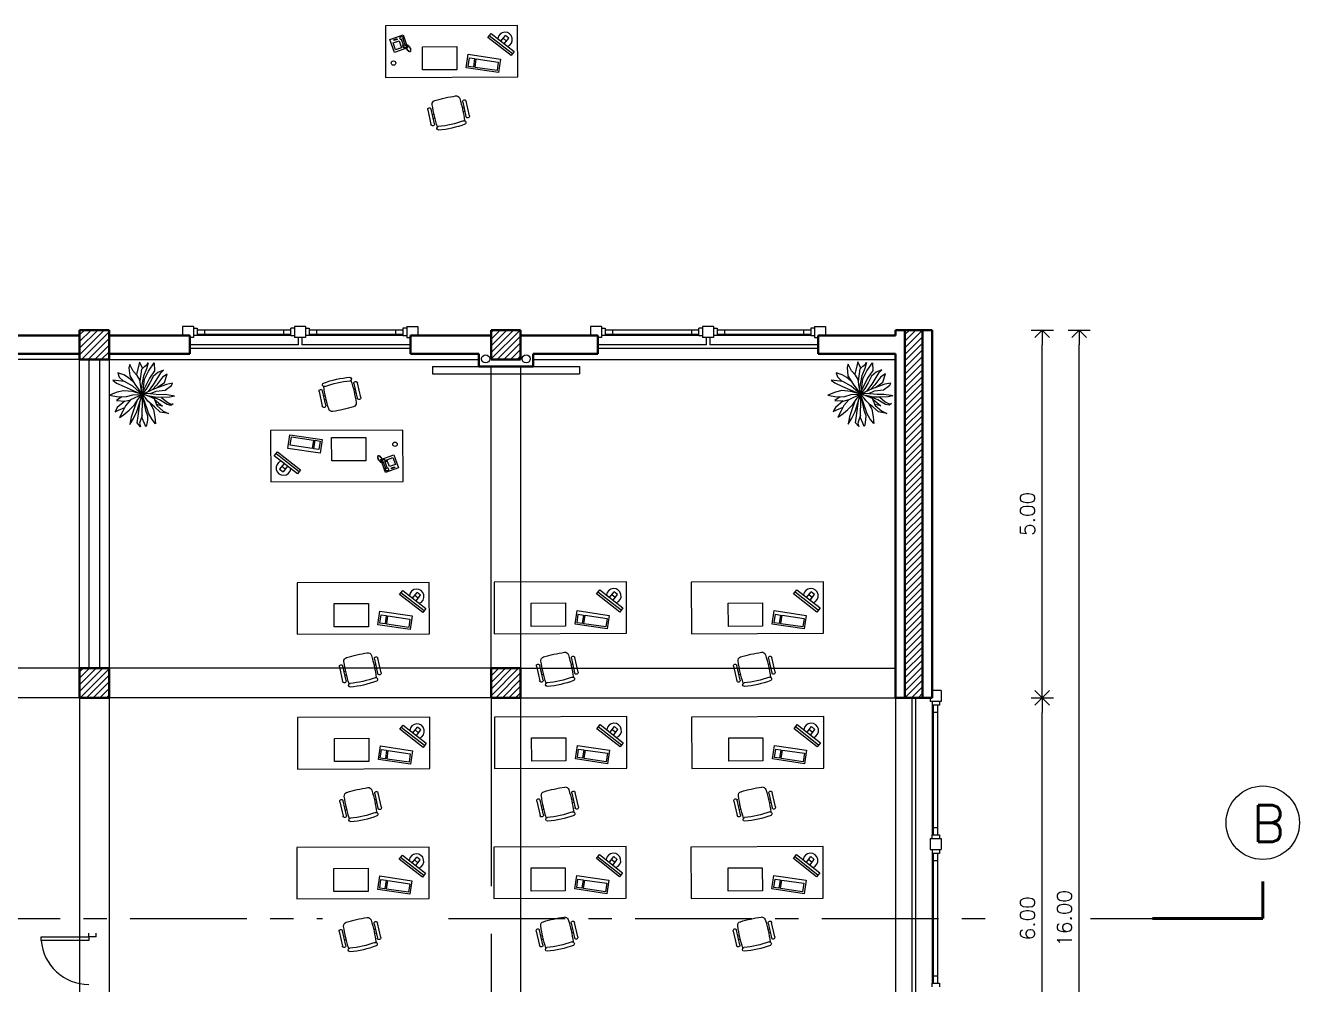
# Model space of a CAD drawing. Extents: x 1018 to 1366, y -109 to 186.
# Drawn here: x 1234.09 to 1251.43, y 120.25 to 133.29 of the extents above; entities that cross this region are included whole.
import ezdxf

# ---------------------------------------------------------------- set-up
doc = ezdxf.new("R2010")
doc.units = 0
doc.header["$LTSCALE"] = 0.5
doc.linetypes.add('CENTER', pattern=[50.8, 31.75, -6.35, 6.35, -6.35])
doc.layers.get('0').update_dxf_attribs({"linetype": 'CONTINUOUS'})
doc.layers.get('Defpoints').update_dxf_attribs({"linetype": 'CONTINUOUS'})
for name, color, linetype, lineweight in [('Acotaciones', 9, 'CONTINUOUS', 9), ('Carpintería', 55, 'CONTINUOUS', 20), ('Detalles .05', 243, 'CONTINUOUS', 5), ('Detalles 01', 8, 'CONTINUOUS', 9), ('Equipamiento movil', 33, 'CONTINUOUS', 9), ('Muros corte', 7, 'CONTINUOUS', 40), ('Punta 02', 11, 'CONTINUOUS', 20), ('Punta 05', 52, 'CONTINUOUS', 50), ('Tratamiento pisos', 251, 'CONTINUOUS', 9), ('Vidrios', 147, 'CONTINUOUS', 13)]:
    doc.layers.add(name, color=color, linetype=linetype, lineweight=lineweight)
doc.styles.add('Texto 2 mm', font='simplex.shx', dxfattribs={"height": 0.2})
doc.styles.add('Texto 5 mm', font='simplex.shx', dxfattribs={"height": 0.5})
doc.dimstyles.new('Primera línea', dxfattribs={"dimscale": 0, "dimtxt": 0.2, "dimasz": 0.2, "dimexe": 0.15, "dimexo": 0, "dimgap": 0.1, "dimtad": 1, "dimzin": 4, "dimdsep": 46, "dimtxsty": 'Texto 2 mm', "dimblk": 'OPEN90', "dimcen": 2.5, "dimclrd": 256, "dimclre": 256, "dimclrt": 256, "dimadec": 0, "dimazin": 0, "dimtfac": 1, "dimtmove": 2, "dimatfit": 3, "dimldrblk": 'OPEN90', "dimfxl": 1, "dimtolj": 1, "dimtzin": 0, "dimlwd": -1, "dimlwe": -1, "dimarcsym": 0})
doc.dimstyles.new('Segunda línea', dxfattribs={"dimscale": 0, "dimtxt": 0.2, "dimasz": 0.2, "dimexe": 0.15, "dimexo": 0.5, "dimgap": 0.1, "dimtad": 1, "dimzin": 4, "dimdsep": 46, "dimtxsty": 'Texto 2 mm', "dimblk": 'OPEN90', "dimcen": 2.5, "dimclrd": 256, "dimclre": 256, "dimclrt": 256, "dimadec": 0, "dimazin": 0, "dimtfac": 1, "dimtmove": 2, "dimatfit": 3, "dimldrblk": 'OPEN90', "dimfxl": 1, "dimtolj": 1, "dimtzin": 0, "dimlwd": -1, "dimlwe": -1, "dimarcsym": 0})
pattern_1 = [(45, (58.78651, 0.94109), (-0.0449012806, 0.0449012806), [])]

# ---------------------------------------------------------------- blocks, each defined once
blk = doc.blocks.new('_Open90')
at = {"color": 0, "linetype": 'ByBlock', "lineweight": -2}
for p, q in [((0, 0), (-1, 0)), ((-0.5, 0.5), (0, 0)), ((0, 0), (-0.5, -0.5))]:
    blk.add_line(p, q, dxfattribs=at)
blk = doc.blocks.new('*D128')
at = {"layer": 'Acotaciones', "transparency": 16777216}
for p, q in [((1247.782, 124.146), (1248.082, 124.146)), ((1247.932, 118.346), (1247.932, 123.946)), ((1247.782, 118.146), (1248.082, 118.146))]:
    blk.add_line(p, q, dxfattribs=at)
at = {"layer": 'Defpoints', "color": 0, "transparency": 16777216}
for p in [(1247.782, 124.146), (1247.932, 124.146), (1247.782, 118.146)]:
    blk.add_point(p, dxfattribs=at)
at = {"layer": 'Acotaciones', "transparency": 16777216, "xscale": 0.2, "yscale": 0.2, "zscale": 0.2}
for p, rotation in [((1247.932, 124.146), 90), ((1247.932, 118.146), 270)]:
    blk.add_blockref('_Open90', p, dxfattribs=dict(at, rotation=rotation))
at = {"layer": 'Acotaciones', "transparency": 16777216, "insert": (1247.732, 121.146), "char_height": 0.2, "attachment_point": 5, "rotation": 90, "style": 'Texto 2 mm'}
blk.add_mtext('\\A1;6.00', dxfattribs=at)
blk = doc.blocks.new('*D129')
at = {"layer": 'Acotaciones', "transparency": 16777216}
for p, q in [((1247.782, 129.146), (1248.082, 129.146)), ((1247.932, 124.346), (1247.932, 128.946)), ((1247.782, 124.146), (1248.082, 124.146))]:
    blk.add_line(p, q, dxfattribs=at)
at = {"layer": 'Defpoints', "color": 0, "transparency": 16777216}
for p in [(1247.782, 129.146), (1247.932, 129.146), (1247.782, 124.146)]:
    blk.add_point(p, dxfattribs=at)
at = {"layer": 'Acotaciones', "transparency": 16777216, "xscale": 0.2, "yscale": 0.2, "zscale": 0.2}
for p, rotation in [((1247.932, 129.146), 90), ((1247.932, 124.146), 270)]:
    blk.add_blockref('_Open90', p, dxfattribs=dict(at, rotation=rotation))
at = {"layer": 'Acotaciones', "transparency": 16777216, "insert": (1247.732, 126.646), "char_height": 0.2, "attachment_point": 5, "rotation": 90, "style": 'Texto 2 mm'}
blk.add_mtext('\\A1;5.00', dxfattribs=at)
blk = doc.blocks.new('*D130')
at = {"layer": 'Acotaciones', "transparency": 16777216}
for p, q in [((1248.282, 129.146), (1248.582, 129.146)), ((1248.432, 113.346), (1248.432, 128.946)), ((1248.282, 113.146), (1248.582, 113.146))]:
    blk.add_line(p, q, dxfattribs=at)
at = {"layer": 'Defpoints', "color": 0, "transparency": 16777216}
for p in [(1247.782, 129.146), (1248.432, 129.146), (1247.782, 113.146)]:
    blk.add_point(p, dxfattribs=at)
at = {"layer": 'Acotaciones', "transparency": 16777216, "xscale": 0.2, "yscale": 0.2, "zscale": 0.2}
for p, rotation in [((1248.432, 129.146), 90), ((1248.432, 113.146), 270)]:
    blk.add_blockref('_Open90', p, dxfattribs=dict(at, rotation=rotation))
at = {"layer": 'Acotaciones', "transparency": 16777216, "insert": (1248.232, 121.146), "char_height": 0.2, "attachment_point": 5, "rotation": 90, "style": 'Texto 2 mm'}
blk.add_mtext('\\A1;16.00', dxfattribs=at)
blk = doc.blocks.new('TELEFONO')
at = {"layer": 'Detalles .05'}
for p, q in [((0.139, 0.134), (-0.098, 0.134)), ((-0.098, 0.134), (-0.098, -0.099)), ((-0.071, 0.089), (-0.071, -0.055)), ((-0.043, 0.089), (-0.043, -0.055)), ((0.108, 0.063), (0, 0.063)), ((0, 0.063), (0, -0.063)), ((0.081, 0.108), (0.023, 0.108)), ((0.023, 0.108), (0.023, 0.094)), ((0.023, 0.094), (0.081, 0.094)), ((0.027, 0.041), (0.027, 0.041)), ((0.027, 0.014), (0.027, 0.014)), ((0.054, 0.041), (0.054, 0.041)), ((0.054, 0.014), (0.054, 0.014)), ((0.081, 0.094), (0.081, 0.108)), ((0.081, 0.041), (0.081, 0.041)), ((0.081, 0.014), (0.081, 0.014)), ((0.108, -0.063), (0.108, 0.063)), ((0.139, -0.099), (0.139, 0.134)), ((-0.129, -0.104), (-0.147, -0.11)), ((-0.129, -0.116), (-0.147, -0.121)), ((-0.129, -0.127), (-0.147, -0.133)), ((-0.129, -0.139), (-0.147, -0.145)), ((-0.124, -0.093), (-0.141, -0.098)), ((-0.124, -0.15), (-0.141, -0.156)), ((-0.118, -0.081), (-0.135, -0.087)), ((-0.118, -0.162), (-0.135, -0.168)), ((-0.112, -0.07), (-0.129, -0.075)), ((-0.106, -0.058), (-0.124, -0.064)), ((-0.104, -0.17), (-0.122, -0.176)), ((-0.101, -0.047), (-0.118, -0.052)), ((-0.089, -0.156), (-0.106, -0.162)), ((-0.083, -0.145), (-0.101, -0.15)), ((-0.098, -0.099), (0.139, -0.099)), ((-0.078, -0.133), (-0.095, -0.139)), ((-0.072, -0.121), (-0.089, -0.127)), ((-0.067, -0.083), (-0.078, -0.116)), ((0, -0.063), (0.108, -0.063)), ((0.027, -0.013), (0.027, -0.013)), ((0.027, -0.04), (0.027, -0.04)), ((0.054, -0.013), (0.054, -0.013)), ((0.054, -0.04), (0.054, -0.04)), ((0.081, -0.013), (0.081, -0.013)), ((0.081, -0.04), (0.081, -0.04))]:
    blk.add_line(p, q, dxfattribs=at)
for centre, start, end in [((-0.057, 0.089), 298.4915, 241.5085), ((-0.057, -0.055), 118.4915, 61.5085)]:
    blk.add_arc(centre, 0.0302, start, end, dxfattribs=at)
blk = doc.blocks.new('RECTANG')
for p, q in [((1, 1), (0, 1)), ((0, 1), (0, 0)), ((1, 0), (1, 1)), ((0, 0), (1, 0))]:
    blk.add_line(p, q)
blk = doc.blocks.new('KEYBOARD', base_point=(60, 294))
for p, xscale, yscale, zscale in [((60, 294), 19, 8, 19), ((61, 295), 13, 5, 13), ((75, 295), 3, 5, 3)]:
    blk.add_blockref('RECTANG', p, dxfattribs=dict(xscale=xscale, yscale=yscale, zscale=zscale))
blk = doc.blocks.new('Silla 1')
at = {"layer": 'Equipamiento movil'}
for p, q in [((-0.113, 0.266), (0.03, 0.409)), ((0.064, 0.375), (-0.079, 0.232)), ((-0.025, 0.286), (-0.009, 0.269)), ((0.01, 0.321), (0.027, 0.305)), ((0.232, -0.079), (0.375, 0.064)), ((0.409, 0.03), (0.266, -0.113)), ((0.305, 0.027), (0.321, 0.01)), ((0.269, -0.009), (0.286, -0.025))]:
    blk.add_line(p, q, dxfattribs=at)
for centre, radius, start, end in [((1.406, -1.127), 1.988, 130.2245, 139.1817), ((0.047, 0.392), 0.0242, 315, 135), ((0.147, 0.396), 0.0255, 61.3631, 224.3749), ((-0.654, -0.654), 1.296, 37.1584, 52.8416), ((-0.651, -0.651), 1.342, 37.131, 52.869), ((-0.096, 0.249), 0.0242, 135, 315), ((-0.061, 0.139), 0.0505, 139.1817, 220.8183), ((1.406, 1.406), 1.988, 220.8183, 229.1817), ((-1.127, 1.406), 1.988, 310.8183, 319.7755), ((0.392, 0.047), 0.0242, 315, 135), ((0.396, 0.147), 0.0255, 225.6251, 28.6369), ((0.139, -0.061), 0.0505, 229.1817, 310.8183), ((0.249, -0.096), 0.0242, 135, 315)]:
    blk.add_arc(centre, radius, start, end, dxfattribs=at)
blk = doc.blocks.new('Treei')
for p, q in [((-1.6, 5.41), (-2.01, 5.58)), ((-2.01, 5.58), (-1.8, 4.47)), ((-0.75, 4.27), (-1.6, 5.41)), ((0.01, 4.32), (0.22, 5.68)), ((0.22, 5.68), (0.34, 5.97)), ((0.34, 5.97), (0.52, 5.11)), ((0.52, 5.11), (0.61, 3.71)), ((1.42, 4.57), (1.81, 5.28)), ((1.81, 5.28), (1.78, 5.7)), ((1.78, 5.7), (2.06, 5.28)), ((2.06, 5.28), (1.92, 4.62)), ((3.12, 3.85), (3.58, 4.84)), ((3.58, 4.84), (3.3, 3.31)), ((-3.94, 3.46), (-4.45, 3.93)), ((-4.45, 3.93), (-4.03, 2.89)), ((-4.03, 2.89), (-3.28, 2.03)), ((-3.05, 2.89), (-3.94, 3.46)), ((-2.15, 4.1), (-3.71, 4.62)), ((-3.71, 4.62), (-3.16, 3.73)), ((-3.16, 3.73), (-1.67, 2.62)), ((-1.83, 2.15), (-3.05, 2.89)), ((-1.21, 2.79), (-2.15, 4.1)), ((-1.8, 4.47), (-1.02, 2.25)), ((-1.67, 2.62), (-0.88, 1.91)), ((-0.56, 2.57), (-0.75, 4.27)), ((-0.11, 1.56), (-0.56, 2.57)), ((-0.17, 1), (0.06, 3.09)), ((0.06, 3.09), (0.01, 4.32)), ((0.57, 2.38), (0.31, 1.05)), ((1.05, 3.19), (0.44, 1.74)), ((0.61, 3.71), (0.57, 2.38)), ((0.61, 3.58), (1.42, 4.57)), ((0.8, 2.18), (2.11, 2.72)), ((0.96, 2.25), (2.2, 3.73)), ((1.92, 4.62), (1.05, 3.19)), ((2.2, 3.73), (1.92, 2.62)), ((2.11, 2.72), (3.12, 3.85)), ((3.3, 3.31), (2.36, 2.28)), ((4.22, 2.33), (5.46, 2.47)), ((5.46, 2.47), (4.64, 1.81)), ((-4.76, 0.09), (-5.92, -0.48)), ((-5.51, 0.92), (-5.8, 1.09)), ((-5.8, 1.09), (-4.68, 0.77)), ((-5.76, 2.23), (-4.31, 2.25)), ((-4.26, 1.14), (-5.76, 2.23)), ((-5.12, 0.4), (-5.51, 0.92)), ((-4.61, -0.04), (-5.12, 0.4)), ((-4.68, 0.77), (-3.34, 0.26)), ((-4.31, 2.25), (-2.93, 1.32)), ((-2.77, 0.45), (-4.26, 1.14)), ((-3.34, 0.26), (-1.78, -0.09)), ((-3.28, 2.03), (-2.08, 1.39)), ((-2.93, 1.32), (-0.51, 0.11)), ((-0.77, 0.18), (-2.77, 0.45)), ((-2.08, 1.39), (-1.04, 0.82)), ((-0.51, 1.14), (-1.83, 2.15)), ((-1.04, 0.82), (0.03, -0.03)), ((-1.02, 2.25), (0.03, -0.03)), ((0.03, -0.03), (-0.77, 0.18)), ((0.03, -0.03), (-0.17, 1)), ((0.03, -0.03), (0.2, 0.77)), ((2.04, 0.65), (0.03, -0.03)), ((0.7, 0.63), (0.03, -0.03)), ((0.03, -0.03), (2.96, 0.63)), ((1.85, 0.03), (0.03, -0.03)), ((0.2, 0.77), (0.8, 2.18)), ((1.28, 1.02), (0.7, 0.63)), ((1.99, 1.81), (1.28, 1.02)), ((1.69, 1.48), (2.82, 2.08)), ((3.28, 0.01), (1.85, 0.03)), ((2.36, 2.28), (1.99, 1.81)), ((2.73, 0.9), (2.04, 0.65)), ((3.51, 1.17), (2.73, 0.9)), ((2.82, 2.08), (4.22, 2.33)), ((2.96, 0.63), (3.97, 1)), ((4.41, -0.01), (3.28, 0.01)), ((4.64, 1.81), (3.51, 1.17)), ((3.97, 1), (4.77, 0.95)), ((5.39, 0.4), (4.41, -0.01)), ((4.77, 0.95), (5.72, 0.8)), ((6.02, 0.65), (5.39, 0.4)), ((5.72, 0.8), (6.02, 0.65)), ((-5.92, -0.48), (-3.64, -1.03)), ((-4.26, -1.67), (-5.51, -2.28)), ((-5.51, -2.28), (-4.86, -2.48)), ((-4.86, -2.48), (-3.37, -2.31)), ((-2.36, -0.36), (-4.61, -0.04)), ((-3.44, -0.9), (-4.26, -1.67)), ((-2.65, -0.43), (-3.44, -0.9)), ((-3.37, -2.31), (-1.83, -1.37)), ((-2.28, -1.64), (-3.05, -2.53)), ((-1.34, -0.24), (-2.65, -0.43)), ((-1.46, -1.72), (-2.33, -3.24)), ((-1.83, -1.37), (0.03, -0.03)), ((-1.78, -0.09), (-0.95, -0.18)), ((0.03, -0.03), (-1.46, -1.72)), ((-1.39, -3.32), (0.03, -0.03)), ((0.03, -0.03), (-1.34, -0.24)), ((-0.47, -1.76), (-0.63, -3.46)), ((0.03, -0.03), (-0.47, -1.76)), ((0.11, -1.72), (0.03, -0.03)), ((0.03, -0.03), (1.07, -2.16)), ((1, -0.83), (0.03, -0.03)), ((3.21, -0.98), (0.03, -0.03)), ((0.45, -2.92), (0.11, -1.72)), ((1.97, -1.44), (1, -0.83)), ((1.3, -3.19), (1.03, -2.11)), ((1.07, -2.16), (2.15, -3.07)), ((4.06, -0.75), (1.24, -0.39)), ((1.31, -1.02), (3.1, -1.64)), ((2.93, -2.41), (1.97, -1.44)), ((3.1, -1.64), (4.24, -2.04)), ((4.47, -1.62), (3.21, -0.98)), ((3.92, 0), (5.37, -0.51)), ((5.3, -0.93), (4.06, -0.75)), ((4.24, -2.04), (5.56, -2.28)), ((5.56, -2.28), (4.47, -1.62)), ((6.02, -0.34), (5.3, -0.93)), ((5.37, -0.51), (6.02, -0.34)), ((-3.55, -3.37), (-3.92, -4.48)), ((-3.92, -4.48), (-3.16, -4.25)), ((-3.05, -2.53), (-3.55, -3.37)), ((-3.16, -4.25), (-2.38, -3.46)), ((-2.33, -3.24), (-2.56, -5.44)), ((-2.06, -4.77), (-1.39, -3.32)), ((-0.63, -3.46), (-0.35, -4.6)), ((-0.35, -4.6), (0.2, -6.03)), ((0.2, -6.03), (0.5, -4.43)), ((0.5, -4.43), (0.45, -2.92)), ((0.5, -3.74), (1.19, -4.72)), ((1.19, -4.72), (1.28, -3.19)), ((1.28, -3.19), (2.47, -4.62)), ((2.15, -3.07), (3.12, -3.59)), ((2.93, -4.4), (2.43, -3.22)), ((2.47, -4.62), (3.23, -5.02)), ((3.85, -3.54), (2.93, -2.41)), ((3.23, -5.02), (2.93, -4.4)), ((3.12, -3.59), (4.27, -4.18)), ((4.27, -4.18), (3.85, -3.54)), ((-2.56, -5.44), (-2.06, -4.77))]:
    blk.add_line(p, q)

msp = doc.modelspace()

# ---------------------------------------------------------------- hatches: boundary and pattern name
at = {"layer": 'Detalles 01'}
h = msp.add_hatch(dxfattribs=at)
h.set_pattern_fill('ANSI31', color=256, scale=0.02, style=0)
h.set_pattern_definition(pattern_1)
h.paths.add_polyline_path([(1234.832, 128.746), (1235.232, 128.746), (1235.232, 129.146), (1234.832, 129.146)])
h = msp.add_hatch(dxfattribs=at)
h.set_pattern_fill('ANSI31', color=256, scale=0.02, style=0)
h.set_pattern_definition(pattern_1)
h.paths.add_polyline_path([(1240.832, 128.746), (1240.832, 129.146), (1240.432, 129.146), (1240.432, 128.746)])
h = msp.add_hatch(dxfattribs=at)
h.set_pattern_fill('ANSI31', color=256, scale=0.02, style=0)
h.set_pattern_definition(pattern_1)
h.paths.add_polyline_path([(1246.302, 129.146), (1246.062, 129.146), (1246.062, 124.146), (1246.302, 124.146)])
h = msp.add_hatch(dxfattribs=at)
h.set_pattern_fill('ANSI31', color=256, scale=0.02, style=0)
h.set_pattern_definition(pattern_1)
h.paths.add_polyline_path([(1235.232, 124.546), (1234.832, 124.546), (1234.832, 124.146), (1235.232, 124.146)])
h = msp.add_hatch(dxfattribs=at)
h.set_pattern_fill('ANSI31', color=256, scale=0.02, style=0)
h.set_pattern_definition(pattern_1)
h.paths.add_polyline_path([(1240.832, 124.146), (1240.832, 124.546), (1240.432, 124.546), (1240.432, 124.146)])

# ---------------------------------------------------------------- linework, layer by layer
at = {"layer": 'Carpintería'}
for p, q in [((1236.382, 129.196), (1236.232, 129.196)), ((1236.232, 129.196), (1236.232, 129.071)), ((1236.382, 129.196), (1236.382, 129.046)), ((1236.382, 129.171), (1236.432, 129.171)), ((1236.432, 129.171), (1236.432, 129.071)), ((1237.757, 129.171), (1237.707, 129.171)), ((1237.707, 129.071), (1237.707, 129.171)), ((1237.907, 129.196), (1237.757, 129.196)), ((1237.757, 129.196), (1237.757, 129.046)), ((1237.907, 129.196), (1237.907, 129.046)), ((1237.907, 129.171), (1237.957, 129.171)), ((1237.957, 129.171), (1237.957, 129.071)), ((1239.232, 129.171), (1239.232, 129.071)), ((1239.282, 129.171), (1239.232, 129.171)), ((1239.282, 129.196), (1239.282, 129.046)), ((1239.282, 129.196), (1239.432, 129.196)), ((1239.432, 129.196), (1239.432, 129.071)), ((1241.932, 129.196), (1241.782, 129.196)), ((1241.782, 129.196), (1241.782, 129.071)), ((1241.932, 129.196), (1241.932, 129.046)), ((1241.932, 129.171), (1241.982, 129.171)), ((1241.982, 129.171), (1241.982, 129.071)), ((1243.307, 129.171), (1243.257, 129.171)), ((1243.257, 129.071), (1243.257, 129.171)), ((1243.457, 129.196), (1243.307, 129.196)), ((1243.307, 129.196), (1243.307, 129.046)), ((1243.457, 129.196), (1243.457, 129.046)), ((1243.457, 129.171), (1243.507, 129.171)), ((1243.507, 129.171), (1243.507, 129.071)), ((1244.782, 129.171), (1244.782, 129.071)), ((1244.832, 129.171), (1244.782, 129.171)), ((1244.832, 129.196), (1244.832, 129.046)), ((1244.832, 129.196), (1244.982, 129.196)), ((1244.982, 129.196), (1244.982, 129.071)), ((1236.382, 129.046), (1236.332, 129.046)), ((1236.432, 129.071), (1236.382, 129.071)), ((1236.432, 129.151), (1237.707, 129.151)), ((1236.432, 129.091), (1237.707, 129.091)), ((1236.532, 129.151), (1236.532, 129.091)), ((1237.607, 129.151), (1237.607, 129.091)), ((1237.707, 129.071), (1237.757, 129.071)), ((1237.907, 129.046), (1237.757, 129.046)), ((1237.957, 129.071), (1237.907, 129.071)), ((1237.957, 129.151), (1239.232, 129.151)), ((1237.957, 129.091), (1239.232, 129.091)), ((1238.057, 129.151), (1238.057, 129.091)), ((1239.132, 129.151), (1239.132, 129.091)), ((1239.232, 129.071), (1239.282, 129.071)), ((1239.282, 129.046), (1239.332, 129.046)), ((1241.932, 129.046), (1241.882, 129.046)), ((1241.982, 129.071), (1241.932, 129.071)), ((1241.982, 129.151), (1243.257, 129.151)), ((1241.982, 129.091), (1243.257, 129.091)), ((1242.082, 129.151), (1242.082, 129.091)), ((1243.157, 129.151), (1243.157, 129.091)), ((1243.257, 129.071), (1243.307, 129.071)), ((1243.457, 129.046), (1243.307, 129.046)), ((1243.507, 129.071), (1243.457, 129.071)), ((1243.507, 129.151), (1244.782, 129.151)), ((1243.507, 129.091), (1244.782, 129.091)), ((1243.607, 129.151), (1243.607, 129.091)), ((1244.682, 129.151), (1244.682, 129.091)), ((1244.782, 129.071), (1244.832, 129.071)), ((1244.832, 129.046), (1244.882, 129.046)), ((1246.407, 124.146), (1246.407, 124.096)), ((1246.557, 124.246), (1246.432, 124.246)), ((1246.557, 124.246), (1246.557, 124.096)), ((1246.557, 124.096), (1246.407, 124.096)), ((1246.432, 124.096), (1246.432, 124.046)), ((1246.532, 124.046), (1246.432, 124.046)), ((1246.452, 122.28), (1246.452, 124.046)), ((1246.512, 122.28), (1246.512, 124.046)), ((1246.532, 124.096), (1246.532, 124.046)), ((1246.512, 123.946), (1246.452, 123.946)), ((1246.407, 122.23), (1246.407, 122.08)), ((1246.407, 122.23), (1246.557, 122.23)), ((1246.432, 122.23), (1246.432, 122.28)), ((1246.432, 122.28), (1246.532, 122.28)), ((1246.452, 122.38), (1246.512, 122.38)), ((1246.532, 122.28), (1246.532, 122.23)), ((1246.557, 122.23), (1246.557, 122.08)), ((1246.407, 122.08), (1246.557, 122.08)), ((1246.432, 122.08), (1246.432, 122.03)), ((1246.532, 122.08), (1246.532, 122.03)), ((1246.532, 122.03), (1246.432, 122.03)), ((1246.452, 120.263), (1246.452, 122.03)), ((1246.512, 121.93), (1246.452, 121.93)), ((1246.512, 120.263), (1246.512, 122.03)), ((1234.307, 120.846), (1234.307, 120.896)), ((1234.307, 120.896), (1234.957, 120.896)), ((1234.957, 120.846), (1234.307, 120.846)), ((1234.957, 120.896), (1234.957, 120.946)), ((1235.057, 120.896), (1234.957, 120.896)), ((1234.957, 120.896), (1234.957, 120.846)), ((1235.057, 120.896), (1235.057, 120.946)), ((1246.452, 120.363), (1246.512, 120.363)), ((1246.432, 120.213), (1246.432, 120.263)), ((1246.432, 120.263), (1246.532, 120.263)), ((1246.532, 120.263), (1246.532, 120.213))]:
    msp.add_line(p, q, dxfattribs=at)
at = {"layer": 'Detalles 01'}
for p, q in [((1237.707, 129.071), (1236.432, 129.071)), ((1237.807, 129.046), (1237.807, 128.946)), ((1237.857, 129.046), (1237.857, 128.946)), ((1239.232, 129.071), (1237.957, 129.071)), ((1243.257, 129.071), (1241.982, 129.071)), ((1243.357, 129.046), (1243.357, 128.946)), ((1243.407, 129.046), (1243.407, 128.946)), ((1244.782, 129.071), (1243.507, 129.071)), ((1237.807, 128.946), (1236.332, 128.946)), ((1239.332, 128.896), (1236.332, 128.896)), ((1239.332, 128.946), (1237.857, 128.946)), ((1243.357, 128.946), (1241.882, 128.946)), ((1244.882, 128.896), (1241.882, 128.896)), ((1244.882, 128.946), (1243.407, 128.946)), ((1246.157, 124.146), (1246.157, 118.146)), ((1246.207, 124.146), (1246.207, 118.146)), ((1246.432, 124.046), (1246.432, 122.28)), ((1246.432, 122.03), (1246.432, 120.263))]:
    msp.add_line(p, q, dxfattribs=at)
at = {"layer": 'Detalles 01', "linetype": 'CENTER', "ltscale": 0.1}
for p, q in [((1227.901, 121.146), (1238.136, 121.146)), ((1239.852, 121.146), (1247.41, 121.146)), ((1248.586, 121.146), (1249.432, 121.146))]:
    msp.add_line(p, q, dxfattribs=at)
at = {"layer": 'Detalles 01'}
for centre in [(1240.357, 128.754), (1240.908, 128.754)]:
    msp.add_circle(centre, 0.055, dxfattribs=at)
msp.add_arc((1234.959, 120.9), 0.654, 184.7184, 269.8628, dxfattribs=at)
at = {"layer": 'Equipamiento movil'}
for p, q in [((1240.792, 133.288), (1238.992, 133.283)), ((1238.992, 133.283), (1238.994, 132.583)), ((1240.387, 133.125), (1240.43, 133.18)), ((1240.43, 133.18), (1240.745, 132.933)), ((1240.564, 133.075), (1240.625, 133.152)), ((1240.672, 133.115), (1240.625, 133.152)), ((1240.794, 132.588), (1240.792, 133.288)), ((1239.498, 133), (1239.964, 133.001)), ((1239.499, 132.684), (1239.498, 133)), ((1239.964, 133.001), (1239.964, 132.685)), ((1240.702, 132.878), (1240.387, 133.125)), ((1240.721, 132.902), (1240.406, 133.148)), ((1240.595, 133.114), (1240.642, 133.077)), ((1240.611, 133.038), (1240.672, 133.115)), ((1240.745, 132.933), (1240.702, 132.878)), ((1239.964, 132.685), (1239.499, 132.684)), ((1238.994, 132.583), (1240.794, 132.588)), ((1239.231, 127.787), (1237.431, 127.782)), ((1237.431, 127.782), (1237.433, 127.082)), ((1239.233, 127.087), (1239.231, 127.787)), ((1238.261, 127.685), (1238.727, 127.687)), ((1238.262, 127.369), (1238.261, 127.685)), ((1238.727, 127.687), (1238.728, 127.37)), ((1237.48, 127.436), (1237.523, 127.492)), ((1237.795, 127.19), (1237.48, 127.436)), ((1237.505, 127.468), (1237.82, 127.222)), ((1237.523, 127.492), (1237.838, 127.245)), ((1237.614, 127.332), (1237.553, 127.254)), ((1237.63, 127.255), (1237.583, 127.292)), ((1237.661, 127.295), (1237.601, 127.217)), ((1238.728, 127.37), (1238.262, 127.369)), ((1237.433, 127.082), (1239.233, 127.087)), ((1237.553, 127.254), (1237.601, 127.217)), ((1237.838, 127.245), (1237.795, 127.19)), ((1239.59, 125.714), (1237.79, 125.709)), ((1237.79, 125.709), (1237.792, 125.009)), ((1239.592, 125.014), (1239.59, 125.714)), ((1242.272, 125.722), (1240.472, 125.717)), ((1240.472, 125.717), (1240.474, 125.017)), ((1242.274, 125.022), (1242.272, 125.722)), ((1244.954, 125.722), (1243.154, 125.717)), ((1243.154, 125.717), (1243.156, 125.017)), ((1244.956, 125.022), (1244.954, 125.722)), ((1239.185, 125.551), (1239.228, 125.606)), ((1239.5, 125.304), (1239.185, 125.551)), ((1239.519, 125.328), (1239.204, 125.574)), ((1239.228, 125.606), (1239.543, 125.359)), ((1239.362, 125.501), (1239.423, 125.578)), ((1239.393, 125.54), (1239.44, 125.503)), ((1239.409, 125.464), (1239.47, 125.541)), ((1239.47, 125.541), (1239.423, 125.578)), ((1241.867, 125.558), (1241.91, 125.613)), ((1242.182, 125.312), (1241.867, 125.558)), ((1242.2, 125.335), (1241.885, 125.582)), ((1241.91, 125.613), (1242.225, 125.367)), ((1242.044, 125.509), (1242.104, 125.586)), ((1242.075, 125.548), (1242.122, 125.511)), ((1242.091, 125.472), (1242.151, 125.549)), ((1242.151, 125.549), (1242.104, 125.586)), ((1244.548, 125.558), (1244.592, 125.613)), ((1244.863, 125.312), (1244.548, 125.558)), ((1244.882, 125.335), (1244.567, 125.582)), ((1244.592, 125.613), (1244.907, 125.367)), ((1244.725, 125.509), (1244.786, 125.586)), ((1244.756, 125.548), (1244.803, 125.511)), ((1244.773, 125.472), (1244.833, 125.549)), ((1244.833, 125.549), (1244.786, 125.586)), ((1238.296, 125.426), (1238.762, 125.427)), ((1238.297, 125.11), (1238.296, 125.426)), ((1238.762, 125.427), (1238.762, 125.111)), ((1239.543, 125.359), (1239.5, 125.304)), ((1240.977, 125.433), (1241.443, 125.435)), ((1240.978, 125.117), (1240.977, 125.433)), ((1241.443, 125.435), (1241.444, 125.119)), ((1242.225, 125.367), (1242.182, 125.312)), ((1243.659, 125.433), (1244.125, 125.435)), ((1243.66, 125.117), (1243.659, 125.433)), ((1244.125, 125.435), (1244.126, 125.119)), ((1244.907, 125.367), (1244.863, 125.312)), ((1237.792, 125.009), (1239.592, 125.014)), ((1238.762, 125.111), (1238.297, 125.11)), ((1240.474, 125.017), (1242.274, 125.022)), ((1241.444, 125.119), (1240.978, 125.117)), ((1243.156, 125.017), (1244.956, 125.022)), ((1244.126, 125.119), (1243.66, 125.117)), ((1239.595, 123.882), (1237.795, 123.876)), ((1237.795, 123.876), (1237.797, 123.176)), ((1239.597, 123.182), (1239.595, 123.882)), ((1242.277, 123.889), (1240.477, 123.884)), ((1240.477, 123.884), (1240.479, 123.184)), ((1242.279, 123.189), (1242.277, 123.889)), ((1244.959, 123.889), (1243.159, 123.884)), ((1243.159, 123.884), (1243.161, 123.184)), ((1244.961, 123.189), (1244.959, 123.889)), ((1239.19, 123.718), (1239.233, 123.773)), ((1239.505, 123.471), (1239.19, 123.718)), ((1239.524, 123.495), (1239.208, 123.742)), ((1239.233, 123.773), (1239.548, 123.527)), ((1239.367, 123.668), (1239.428, 123.746)), ((1239.398, 123.708), (1239.445, 123.671)), ((1239.414, 123.631), (1239.475, 123.709)), ((1239.475, 123.709), (1239.428, 123.746)), ((1241.872, 123.725), (1241.915, 123.78)), ((1242.187, 123.479), (1241.872, 123.725)), ((1242.205, 123.503), (1241.89, 123.749)), ((1241.915, 123.78), (1242.23, 123.534)), ((1242.049, 123.676), (1242.109, 123.753)), ((1242.079, 123.715), (1242.127, 123.678)), ((1242.096, 123.639), (1242.156, 123.716)), ((1242.156, 123.716), (1242.109, 123.753)), ((1244.553, 123.725), (1244.596, 123.78)), ((1244.868, 123.479), (1244.553, 123.725)), ((1244.887, 123.503), (1244.572, 123.749)), ((1244.596, 123.78), (1244.912, 123.534)), ((1244.73, 123.676), (1244.791, 123.753)), ((1244.761, 123.715), (1244.808, 123.678)), ((1244.778, 123.639), (1244.838, 123.716)), ((1244.838, 123.716), (1244.791, 123.753)), ((1238.301, 123.593), (1238.766, 123.595)), ((1238.301, 123.277), (1238.301, 123.593)), ((1238.766, 123.595), (1238.767, 123.278)), ((1239.548, 123.527), (1239.505, 123.471)), ((1240.982, 123.601), (1241.448, 123.602)), ((1240.983, 123.284), (1240.982, 123.601)), ((1241.448, 123.602), (1241.449, 123.286)), ((1242.23, 123.534), (1242.187, 123.479)), ((1243.664, 123.601), (1244.13, 123.602)), ((1243.665, 123.284), (1243.664, 123.601)), ((1244.13, 123.602), (1244.131, 123.286)), ((1244.912, 123.534), (1244.868, 123.479)), ((1238.767, 123.278), (1238.301, 123.277)), ((1241.449, 123.286), (1240.983, 123.284)), ((1244.131, 123.286), (1243.665, 123.284)), ((1237.797, 123.176), (1239.597, 123.182)), ((1240.479, 123.184), (1242.279, 123.189)), ((1243.161, 123.184), (1244.961, 123.189)), ((1239.587, 122.114), (1237.787, 122.109)), ((1237.787, 122.109), (1237.789, 121.409)), ((1239.589, 121.414), (1239.587, 122.114)), ((1242.268, 122.121), (1240.468, 122.116)), ((1240.468, 122.116), (1240.47, 121.416)), ((1242.27, 121.421), (1242.268, 122.121)), ((1244.95, 122.121), (1243.15, 122.116)), ((1243.15, 122.116), (1243.152, 121.416)), ((1244.952, 121.421), (1244.95, 122.121)), ((1239.181, 121.95), (1239.224, 122.005)), ((1239.496, 121.704), (1239.181, 121.95)), ((1239.515, 121.727), (1239.2, 121.974)), ((1239.224, 122.005), (1239.54, 121.759)), ((1239.358, 121.901), (1239.419, 121.978)), ((1239.389, 121.94), (1239.436, 121.903)), ((1239.406, 121.864), (1239.466, 121.941)), ((1239.466, 121.941), (1239.419, 121.978)), ((1241.863, 121.958), (1241.906, 122.013)), ((1242.178, 121.711), (1241.863, 121.958)), ((1242.197, 121.735), (1241.881, 121.981)), ((1241.906, 122.013), (1242.221, 121.766)), ((1242.04, 121.908), (1242.101, 121.985)), ((1242.071, 121.947), (1242.118, 121.91)), ((1242.087, 121.871), (1242.148, 121.948)), ((1242.148, 121.948), (1242.101, 121.985)), ((1244.545, 121.958), (1244.588, 122.013)), ((1244.86, 121.711), (1244.545, 121.958)), ((1244.878, 121.735), (1244.563, 121.981)), ((1244.588, 122.013), (1244.903, 121.766)), ((1244.722, 121.908), (1244.782, 121.985)), ((1244.753, 121.947), (1244.8, 121.91)), ((1244.769, 121.871), (1244.829, 121.948)), ((1244.829, 121.948), (1244.782, 121.985)), ((1238.292, 121.825), (1238.758, 121.827)), ((1238.293, 121.509), (1238.292, 121.825)), ((1238.758, 121.827), (1238.759, 121.51)), ((1239.54, 121.759), (1239.496, 121.704)), ((1240.974, 121.833), (1241.439, 121.834)), ((1240.975, 121.517), (1240.974, 121.833)), ((1241.439, 121.834), (1241.44, 121.518)), ((1242.221, 121.766), (1242.178, 121.711)), ((1243.655, 121.833), (1244.121, 121.834)), ((1243.656, 121.517), (1243.655, 121.833)), ((1244.121, 121.834), (1244.122, 121.518)), ((1244.903, 121.766), (1244.86, 121.711)), ((1237.789, 121.409), (1239.589, 121.414)), ((1238.759, 121.51), (1238.293, 121.509)), ((1240.47, 121.416), (1242.27, 121.421)), ((1241.44, 121.518), (1240.975, 121.517)), ((1243.152, 121.416), (1244.952, 121.421)), ((1244.122, 121.518), (1243.656, 121.517))]:
    msp.add_line(p, q, dxfattribs=at)
for centre in [(1239.103, 132.777), (1239.123, 127.593)]:
    msp.add_circle(centre, 0.03, dxfattribs=at)
for centre, start, end in [((1240.621, 133.098), 289.8511, 174.0791), ((1237.605, 127.271), 109.8726, 354.1005), ((1239.418, 125.524), 289.8511, 174.0791), ((1242.1, 125.532), 289.8511, 174.0791), ((1244.782, 125.532), 289.8511, 174.0791), ((1239.423, 123.692), 289.8511, 174.0791), ((1242.105, 123.699), 289.8511, 174.0791), ((1244.787, 123.699), 289.8511, 174.0791), ((1239.415, 121.924), 289.8511, 174.0791), ((1242.096, 121.931), 289.8511, 174.0791), ((1244.778, 121.931), 289.8511, 174.0791)]:
    msp.add_arc(centre, 0.1, start, end, dxfattribs=at)
at = {"layer": 'Muros corte'}
for p, q in [((1234.832, 129.071), (1233.782, 129.071)), ((1235.232, 129.146), (1234.832, 129.146)), ((1234.832, 129.146), (1234.832, 128.746)), ((1235.232, 129.146), (1235.232, 128.746)), ((1236.332, 129.071), (1235.232, 129.071)), ((1236.332, 129.071), (1236.332, 128.821)), ((1240.432, 129.071), (1239.332, 129.071)), ((1239.332, 129.071), (1239.332, 128.821)), ((1240.832, 129.146), (1240.432, 129.146)), ((1240.432, 128.746), (1240.432, 129.146)), ((1240.832, 129.146), (1240.832, 128.746)), ((1241.882, 129.071), (1240.832, 129.071)), ((1241.882, 129.071), (1241.882, 128.821)), ((1245.932, 129.071), (1244.882, 129.071)), ((1244.882, 129.071), (1244.882, 128.821)), ((1246.432, 129.146), (1245.932, 129.146)), ((1245.932, 129.071), (1245.932, 129.146)), ((1246.062, 124.146), (1246.062, 129.146)), ((1246.302, 129.146), (1246.302, 124.146)), ((1246.432, 129.146), (1246.432, 124.146)), ((1234.832, 128.821), (1233.782, 128.821)), ((1236.332, 128.821), (1235.232, 128.821)), ((1240.262, 128.821), (1239.332, 128.821)), ((1240.262, 128.651), (1240.262, 128.821)), ((1241.882, 128.821), (1241.002, 128.821)), ((1241.002, 128.651), (1241.002, 128.821)), ((1245.932, 128.821), (1244.882, 128.821)), ((1245.932, 124.146), (1245.932, 128.821)), ((1235.232, 128.746), (1234.832, 128.746)), ((1241.002, 128.651), (1240.262, 128.651)), ((1240.832, 128.746), (1240.432, 128.746)), ((1235.232, 124.546), (1234.832, 124.546)), ((1234.832, 124.146), (1234.832, 124.546)), ((1235.232, 124.146), (1235.232, 124.546)), ((1240.832, 124.546), (1240.432, 124.546)), ((1240.432, 124.146), (1240.432, 124.546)), ((1240.832, 124.146), (1240.832, 124.546)), ((1235.232, 124.146), (1234.832, 124.146)), ((1240.832, 124.146), (1240.432, 124.146)), ((1246.432, 124.146), (1245.932, 124.146)), ((1246.257, 124.146), (1246.107, 124.146))]:
    msp.add_line(p, q, dxfattribs=at)
at = {"layer": 'Punta 02'}
msp.add_circle((1250.932, 122.446), 0.5, dxfattribs=at)
at = {"layer": 'Punta 05'}
for p, q in [((1250.932, 121.146), (1250.932, 121.646)), ((1249.432, 121.146), (1250.932, 121.146))]:
    msp.add_line(p, q, dxfattribs=at)
at = {"layer": 'Tratamiento pisos'}
for p, q in [((1234.832, 128.746), (1229.902, 128.746)), ((1234.832, 124.546), (1234.832, 128.746)), ((1235.232, 128.746), (1240.262, 128.746)), ((1235.232, 128.746), (1235.232, 124.546)), ((1240.432, 124.546), (1240.432, 128.651)), ((1240.832, 128.651), (1240.832, 124.546)), ((1241.002, 128.746), (1245.932, 128.746)), ((1234.832, 124.546), (1231.332, 124.546)), ((1240.432, 124.546), (1235.232, 124.546)), ((1240.832, 124.546), (1245.932, 124.546)), ((1234.832, 124.146), (1232.357, 124.146)), ((1234.832, 124.146), (1234.832, 118.146)), ((1235.232, 124.146), (1235.232, 118.146)), ((1240.432, 124.146), (1235.232, 124.146)), ((1240.432, 124.146), (1240.432, 121.585)), ((1240.832, 124.146), (1245.932, 124.146)), ((1240.832, 124.146), (1240.832, 118.146)), ((1245.932, 124.146), (1245.932, 118.146)), ((1240.432, 120.934), (1240.432, 118.146))]:
    msp.add_line(p, q, dxfattribs=at)
at = {"layer": 'Vidrios', "color": 7}
for p, q in [((1234.957, 128.746), (1234.957, 124.546)), ((1235.107, 124.546), (1235.107, 128.745)), ((1239.632, 128.651), (1241.632, 128.651)), ((1239.632, 128.651), (1239.632, 128.551)), ((1241.632, 128.651), (1241.632, 128.551)), ((1239.632, 128.551), (1241.632, 128.551))]:
    msp.add_line(p, q, dxfattribs=at)

# ---------------------------------------------------------------- block references
at = {"layer": 'Detalles .05'}
for name, p, xscale, yscale, zscale, rotation in [('TELEFONO', (1239.195, 133.034), -0.7999999999999999, 0.8, 0.8, 19.684125492918), ('Treei', (1235.683, 128.274), 0.07371000000000001, 0.07371000000000001, 0.07371000000000001, 270), ('Treei', (1245.458, 128.277), 0.07371000000000001, 0.07371000000000001, 0.07371000000000001, 270), ('TELEFONO', (1239.031, 127.336), -0.8, 0.8, 0.8, 199.7055526088895)]:
    msp.add_blockref(name, p, dxfattribs=dict(at, xscale=xscale, yscale=yscale, zscale=zscale, rotation=rotation))
at = {"layer": 'Equipamiento movil', "xscale": -0.02326153846132684, "yscale": 0.02326153846151868, "zscale": 0.02326153846153847}
for p, rotation in [((1240.531, 132.648), 351.581457680191), ((1237.694, 127.721), 171.6028847961625), ((1239.329, 125.075), 351.581457680191), ((1242.011, 125.082), 351.581457680191), ((1244.693, 125.082), 351.581457680191), ((1239.334, 123.242), 351.581457680191), ((1242.016, 123.249), 351.581457680191), ((1244.698, 123.249), 351.581457680191), ((1239.326, 121.474), 351.581457680191), ((1242.007, 121.481), 351.581457680191), ((1244.689, 121.481), 351.581457680191)]:
    msp.add_blockref('KEYBOARD', p, dxfattribs=dict(at, rotation=rotation))
at = {"layer": 'Equipamiento movil', "xscale": -1}
for p, rotation in [((1239.806, 132.304), 147.7055914529652), ((1238.419, 128.066), 327.7270185689367), ((1238.604, 124.73), 147.7055914529652), ((1241.285, 124.738), 147.7055914529652), ((1243.967, 124.738), 147.7055914529652), ((1238.609, 122.897), 147.7055914529652), ((1241.29, 122.905), 147.7055914529652), ((1243.972, 122.905), 147.7055914529652), ((1238.6, 121.13), 147.7055914529652), ((1241.282, 121.137), 147.7055914529652), ((1243.963, 121.137), 147.7055914529652)]:
    msp.add_blockref('Silla 1', p, dxfattribs=dict(at, rotation=rotation))

# ---------------------------------------------------------------- texts
at = {"layer": 'Punta 05', "insert": (1250.785, 122.685), "char_height": 0.5, "width": 0.3999, "attachment_point": 1, "style": 'Texto 5 mm'}
msp.add_mtext('B', dxfattribs=at)

# ---------------------------------------------------------------- dimensions: what is measured, and where the dimension line sits
at = {"layer": 'Acotaciones'}
for base, p1, p2, dimstyle, picture, middle in [((1247.932, 129.146), (1247.782, 124.146), (1247.782, 129.146), 'Primera línea', '*D129', (1247.732, 126.646)), ((1248.432, 129.146), (1247.782, 113.146), (1247.782, 129.146), 'Segunda línea', '*D130', (1248.232, 121.146)), ((1247.932, 124.146), (1247.782, 118.146), (1247.782, 124.146), 'Primera línea', '*D128', (1247.732, 121.146))]:
    dim = msp.add_linear_dim(base=base, p1=p1, p2=p2, angle=90, dimstyle=dimstyle, override={"dimscale": 1}, dxfattribs=at)
    dim.commit()
    dim.dimension.update_dxf_attribs({"geometry": picture, "text_midpoint": middle})

doc.saveas('drawing.dxf')
